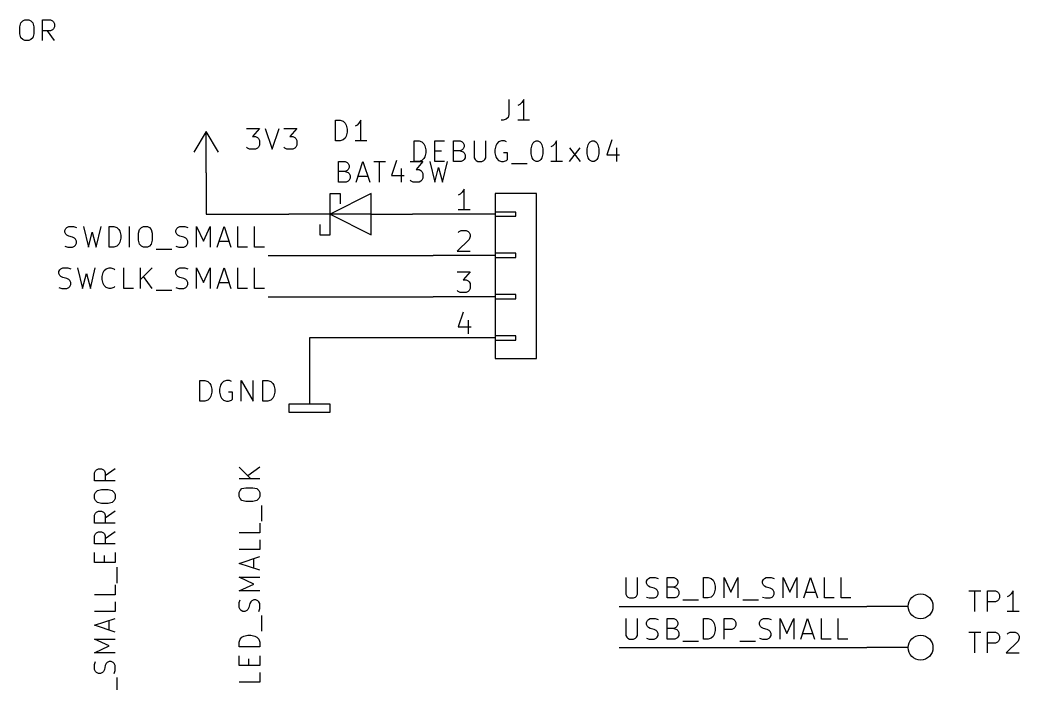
# Model space of a CAD drawing. Extents: x 0.3 to 23.2, y -16.5 to -0.2.
# Drawn here: x 14.049 to 16.468, y -4.536 to -2.93 of the extents above; entities that cross this region are included whole.
import ezdxf

# ---------------------------------------------------------------- set-up
doc = ezdxf.new("R2010")
doc.units = 0
doc.header["$MEASUREMENT"] = 0
for name, color, linetype in [('CYAN2', 4, 'CONTINUOUS'), ('GRAY1', 251, 'CONTINUOUS'), ('GREEN3', 91, 'CONTINUOUS'), ('LYELLOW', 51, 'CONTINUOUS'), ('RED2', 1, 'CONTINUOUS'), ('RED3', 11, 'CONTINUOUS')]:
    doc.layers.add(name, color=color, linetype=linetype)

msp = doc.modelspace()

# ---------------------------------------------------------------- linework, layer by layer
at = {"layer": 'CYAN2', "linetype": 'CONTINUOUS'}
for p, q in [((15.2333, -3.1228), (15.2333, -3.1585)), ((15.2333, -3.1228), (15.2333, -3.1585)), ((15.2595, -3.1347), (15.2548, -3.1371)), ((15.2595, -3.1347), (15.2548, -3.1371)), ((15.2643, -3.1299), (15.2595, -3.1347)), ((15.2643, -3.1299), (15.2595, -3.1347)), ((15.269, -3.1228), (15.2643, -3.1299)), ((15.269, -3.1228), (15.2643, -3.1299)), ((15.269, -3.1728), (15.269, -3.1228)), ((15.269, -3.1728), (15.269, -3.1228)), ((15.231, -3.1657), (15.2262, -3.1704)), ((15.231, -3.1657), (15.2262, -3.1704)), ((15.2333, -3.1585), (15.231, -3.1657)), ((15.2333, -3.1585), (15.231, -3.1657)), ((14.5981, -3.1928), (14.629, -3.1928)), ((14.5981, -3.1928), (14.629, -3.1928)), ((14.629, -3.1928), (14.6124, -3.2119)), ((14.629, -3.1928), (14.6124, -3.2119)), ((14.6433, -3.1928), (14.66, -3.2428)), ((14.6433, -3.1928), (14.66, -3.2428)), ((14.66, -3.2428), (14.6767, -3.1928)), ((14.66, -3.2428), (14.6767, -3.1928)), ((14.6886, -3.1928), (14.7195, -3.1928)), ((14.6886, -3.1928), (14.7195, -3.1928)), ((14.7195, -3.1928), (14.7029, -3.2119)), ((14.7195, -3.1928), (14.7029, -3.2119)), ((14.8131, -3.2228), (14.8131, -3.1728)), ((14.8131, -3.1728), (14.825, -3.1728)), ((14.8131, -3.2228), (14.8131, -3.1728)), ((14.8131, -3.1728), (14.825, -3.1728)), ((14.825, -3.1728), (14.8321, -3.1752)), ((14.825, -3.1728), (14.8321, -3.1752)), ((14.8321, -3.1752), (14.8369, -3.1799)), ((14.8321, -3.1752), (14.8369, -3.1799)), ((14.8369, -3.1799), (14.8393, -3.1847)), ((14.8369, -3.1799), (14.8393, -3.1847)), ((14.8393, -3.1847), (14.8417, -3.1942)), ((14.8393, -3.1847), (14.8417, -3.1942)), ((14.8655, -3.1847), (14.8607, -3.1871)), ((14.8655, -3.1847), (14.8607, -3.1871)), ((14.8702, -3.1799), (14.8655, -3.1847)), ((14.8702, -3.1799), (14.8655, -3.1847)), ((14.875, -3.1728), (14.8702, -3.1799)), ((14.875, -3.1728), (14.8702, -3.1799)), ((14.875, -3.2228), (14.875, -3.1728)), ((14.875, -3.2228), (14.875, -3.1728)), ((15.219, -3.1728), (15.2143, -3.1728)), ((15.219, -3.1728), (15.2143, -3.1728)), ((15.2262, -3.1704), (15.219, -3.1728)), ((15.2262, -3.1704), (15.219, -3.1728)), ((15.2833, -3.1728), (15.2548, -3.1728)), ((15.2833, -3.1728), (15.2548, -3.1728)), ((14.6124, -3.2119), (14.6195, -3.2119)), ((14.6124, -3.2119), (14.6195, -3.2119)), ((14.6195, -3.2119), (14.6243, -3.2142)), ((14.6195, -3.2119), (14.6243, -3.2142)), ((14.6243, -3.2142), (14.6267, -3.2166)), ((14.6243, -3.2142), (14.6267, -3.2166)), ((14.6267, -3.2166), (14.629, -3.2214)), ((14.6267, -3.2166), (14.629, -3.2214)), ((14.7029, -3.2119), (14.71, -3.2119)), ((14.7029, -3.2119), (14.71, -3.2119)), ((14.71, -3.2119), (14.7148, -3.2142)), ((14.71, -3.2119), (14.7148, -3.2142)), ((14.7148, -3.2142), (14.7171, -3.2166)), ((14.7148, -3.2142), (14.7171, -3.2166)), ((14.7171, -3.2166), (14.7195, -3.2214)), ((14.7171, -3.2166), (14.7195, -3.2214)), ((14.8369, -3.2157), (14.8321, -3.2204)), ((14.8369, -3.2157), (14.8321, -3.2204)), ((14.8393, -3.2109), (14.8369, -3.2157)), ((14.8393, -3.2109), (14.8369, -3.2157)), ((14.8417, -3.2014), (14.8393, -3.2109)), ((14.8417, -3.2014), (14.8393, -3.2109)), ((14.8417, -3.1942), (14.8417, -3.2014)), ((14.8417, -3.1942), (14.8417, -3.2014)), ((14.6005, -3.2404), (14.5981, -3.238)), ((14.6005, -3.2404), (14.5981, -3.238)), ((14.6052, -3.2428), (14.6005, -3.2404)), ((14.6052, -3.2428), (14.6005, -3.2404)), ((14.6243, -3.2404), (14.6195, -3.2428)), ((14.6243, -3.2404), (14.6195, -3.2428)), ((14.6267, -3.238), (14.6243, -3.2404)), ((14.6267, -3.238), (14.6243, -3.2404)), ((14.629, -3.2333), (14.6267, -3.238)), ((14.629, -3.2333), (14.6267, -3.238)), ((14.629, -3.2214), (14.629, -3.2333)), ((14.629, -3.2214), (14.629, -3.2333)), ((14.691, -3.2404), (14.6886, -3.238)), ((14.691, -3.2404), (14.6886, -3.238)), ((14.6957, -3.2428), (14.691, -3.2404)), ((14.6957, -3.2428), (14.691, -3.2404)), ((14.7148, -3.2404), (14.71, -3.2428)), ((14.7148, -3.2404), (14.71, -3.2428)), ((14.7171, -3.238), (14.7148, -3.2404)), ((14.7171, -3.238), (14.7148, -3.2404)), ((14.7195, -3.2333), (14.7171, -3.238)), ((14.7195, -3.2333), (14.7171, -3.238)), ((14.7195, -3.2214), (14.7195, -3.2333)), ((14.7195, -3.2214), (14.7195, -3.2333)), ((14.825, -3.2228), (14.8131, -3.2228)), ((14.825, -3.2228), (14.8131, -3.2228)), ((14.8321, -3.2204), (14.825, -3.2228)), ((14.8321, -3.2204), (14.825, -3.2228)), ((14.8893, -3.2228), (14.8607, -3.2228)), ((14.8893, -3.2228), (14.8607, -3.2228)), ((15.0036, -3.2728), (15.0036, -3.2228)), ((15.0036, -3.2228), (15.0155, -3.2228)), ((15.0036, -3.2728), (15.0036, -3.2228)), ((15.0036, -3.2228), (15.0155, -3.2228)), ((15.0155, -3.2228), (15.0226, -3.2252)), ((15.0155, -3.2228), (15.0226, -3.2252)), ((15.0226, -3.2252), (15.0274, -3.2299)), ((15.0226, -3.2252), (15.0274, -3.2299)), ((15.0274, -3.2299), (15.0298, -3.2347)), ((15.0274, -3.2299), (15.0298, -3.2347)), ((15.0298, -3.2347), (15.0321, -3.2442)), ((15.0298, -3.2347), (15.0321, -3.2442)), ((15.0536, -3.2728), (15.0536, -3.2228)), ((15.0536, -3.2228), (15.0774, -3.2228)), ((15.0536, -3.2728), (15.0536, -3.2228)), ((15.0536, -3.2228), (15.0774, -3.2228)), ((15.0988, -3.2728), (15.0988, -3.2228)), ((15.0988, -3.2228), (15.1155, -3.2228)), ((15.0988, -3.2728), (15.0988, -3.2228)), ((15.0988, -3.2228), (15.1155, -3.2228)), ((15.1155, -3.2228), (15.1202, -3.2252)), ((15.1155, -3.2228), (15.1202, -3.2252)), ((15.1202, -3.2252), (15.1226, -3.2276)), ((15.1202, -3.2252), (15.1226, -3.2276)), ((15.1226, -3.2276), (15.125, -3.2323)), ((15.1226, -3.2276), (15.125, -3.2323)), ((15.125, -3.2371), (15.1226, -3.2419)), ((15.125, -3.2371), (15.1226, -3.2419)), ((15.125, -3.2323), (15.125, -3.2371)), ((15.125, -3.2323), (15.125, -3.2371)), ((15.1488, -3.2228), (15.1488, -3.2633)), ((15.1488, -3.2228), (15.1488, -3.2633)), ((15.1774, -3.2633), (15.1774, -3.2228)), ((15.1774, -3.2633), (15.1774, -3.2228)), ((15.2012, -3.2347), (15.1988, -3.2442)), ((15.2012, -3.2347), (15.1988, -3.2442)), ((15.2036, -3.2299), (15.2012, -3.2347)), ((15.2036, -3.2299), (15.2012, -3.2347)), ((15.2083, -3.2252), (15.2036, -3.2299)), ((15.2083, -3.2252), (15.2036, -3.2299)), ((15.2155, -3.2228), (15.2083, -3.2252)), ((15.2155, -3.2228), (15.2083, -3.2252)), ((15.2226, -3.2228), (15.2155, -3.2228)), ((15.2226, -3.2228), (15.2155, -3.2228)), ((15.2274, -3.2252), (15.2226, -3.2228)), ((15.2274, -3.2252), (15.2226, -3.2228)), ((15.2869, -3.2419), (15.2893, -3.2323)), ((15.2869, -3.2419), (15.2893, -3.2323)), ((15.2893, -3.2323), (15.2917, -3.2276)), ((15.2893, -3.2323), (15.2917, -3.2276)), ((15.2917, -3.2276), (15.294, -3.2252)), ((15.2917, -3.2276), (15.294, -3.2252)), ((15.294, -3.2252), (15.2988, -3.2228)), ((15.294, -3.2252), (15.2988, -3.2228)), ((15.2988, -3.2228), (15.3036, -3.2228)), ((15.2988, -3.2228), (15.3036, -3.2228)), ((15.3036, -3.2228), (15.3083, -3.2252)), ((15.3036, -3.2228), (15.3083, -3.2252)), ((15.3083, -3.2252), (15.3107, -3.2276)), ((15.3083, -3.2252), (15.3107, -3.2276)), ((15.3107, -3.2276), (15.3131, -3.2323)), ((15.3107, -3.2276), (15.3131, -3.2323)), ((15.3131, -3.2323), (15.3155, -3.2419)), ((15.3131, -3.2323), (15.3155, -3.2419)), ((15.3393, -3.2347), (15.3345, -3.2371)), ((15.3393, -3.2347), (15.3345, -3.2371)), ((15.344, -3.2299), (15.3393, -3.2347)), ((15.344, -3.2299), (15.3393, -3.2347)), ((15.3488, -3.2228), (15.344, -3.2299)), ((15.3488, -3.2228), (15.344, -3.2299)), ((15.3488, -3.2728), (15.3488, -3.2228)), ((15.3488, -3.2728), (15.3488, -3.2228)), ((15.3798, -3.2728), (15.4059, -3.2395)), ((15.3798, -3.2395), (15.4059, -3.2728)), ((15.3798, -3.2728), (15.4059, -3.2395)), ((15.3798, -3.2395), (15.4059, -3.2728)), ((15.4226, -3.2419), (15.425, -3.2323)), ((15.4226, -3.2419), (15.425, -3.2323)), ((15.425, -3.2323), (15.4274, -3.2276)), ((15.425, -3.2323), (15.4274, -3.2276)), ((15.4274, -3.2276), (15.4298, -3.2252)), ((15.4274, -3.2276), (15.4298, -3.2252)), ((15.4298, -3.2252), (15.4345, -3.2228)), ((15.4298, -3.2252), (15.4345, -3.2228)), ((15.4345, -3.2228), (15.4393, -3.2228)), ((15.4345, -3.2228), (15.4393, -3.2228)), ((15.4393, -3.2228), (15.444, -3.2252)), ((15.4393, -3.2228), (15.444, -3.2252)), ((15.444, -3.2252), (15.4464, -3.2276)), ((15.444, -3.2252), (15.4464, -3.2276)), ((15.4464, -3.2276), (15.4488, -3.2323)), ((15.4464, -3.2276), (15.4488, -3.2323)), ((15.4488, -3.2323), (15.4512, -3.2419)), ((15.4488, -3.2323), (15.4512, -3.2419)), ((15.4821, -3.2204), (15.4702, -3.2561)), ((15.4821, -3.2204), (15.4702, -3.2561)), ((15.494, -3.2395), (15.494, -3.2728)), ((15.494, -3.2395), (15.494, -3.2728)), ((14.6195, -3.2428), (14.6052, -3.2428)), ((14.6195, -3.2428), (14.6052, -3.2428)), ((14.71, -3.2428), (14.6957, -3.2428)), ((14.71, -3.2428), (14.6957, -3.2428)), ((15.0298, -3.2609), (15.0274, -3.2657)), ((15.0298, -3.2609), (15.0274, -3.2657)), ((15.0321, -3.2514), (15.0298, -3.2609)), ((15.0321, -3.2514), (15.0298, -3.2609)), ((15.0321, -3.2442), (15.0321, -3.2514)), ((15.0321, -3.2442), (15.0321, -3.2514)), ((15.0536, -3.2466), (15.0702, -3.2466)), ((15.0536, -3.2466), (15.0702, -3.2466)), ((15.1155, -3.2466), (15.0988, -3.2466)), ((15.1155, -3.2466), (15.0988, -3.2466)), ((15.1202, -3.2442), (15.1155, -3.2466)), ((15.1202, -3.2442), (15.1155, -3.2466)), ((15.1155, -3.2466), (15.1226, -3.249)), ((15.1155, -3.2466), (15.1226, -3.249)), ((15.1226, -3.2419), (15.1202, -3.2442)), ((15.1226, -3.2419), (15.1202, -3.2442)), ((15.1226, -3.249), (15.125, -3.2514)), ((15.1226, -3.249), (15.125, -3.2514)), ((15.125, -3.2514), (15.1274, -3.2561)), ((15.125, -3.2514), (15.1274, -3.2561)), ((15.1274, -3.2633), (15.125, -3.268)), ((15.1274, -3.2633), (15.125, -3.268)), ((15.1274, -3.2561), (15.1274, -3.2633)), ((15.1274, -3.2561), (15.1274, -3.2633)), ((15.1488, -3.2633), (15.1512, -3.268)), ((15.1488, -3.2633), (15.1512, -3.268)), ((15.175, -3.268), (15.1774, -3.2633)), ((15.175, -3.268), (15.1774, -3.2633)), ((15.1988, -3.2442), (15.1988, -3.2514)), ((15.1988, -3.2442), (15.1988, -3.2514)), ((15.1988, -3.2514), (15.2012, -3.2609)), ((15.1988, -3.2514), (15.2012, -3.2609)), ((15.2012, -3.2609), (15.2036, -3.2657)), ((15.2012, -3.2609), (15.2036, -3.2657)), ((15.2298, -3.2514), (15.2202, -3.2514)), ((15.2298, -3.2514), (15.2202, -3.2514)), ((15.2298, -3.268), (15.2298, -3.2514)), ((15.2298, -3.268), (15.2298, -3.2514)), ((15.2869, -3.2538), (15.2869, -3.2419)), ((15.2869, -3.2538), (15.2869, -3.2419)), ((15.2893, -3.2633), (15.2869, -3.2538)), ((15.2893, -3.2633), (15.2869, -3.2538)), ((15.2917, -3.268), (15.2893, -3.2633)), ((15.2917, -3.268), (15.2893, -3.2633)), ((15.3131, -3.2633), (15.3107, -3.268)), ((15.3131, -3.2633), (15.3107, -3.268)), ((15.3155, -3.2538), (15.3131, -3.2633)), ((15.3155, -3.2538), (15.3131, -3.2633)), ((15.3155, -3.2419), (15.3155, -3.2538)), ((15.3155, -3.2419), (15.3155, -3.2538)), ((15.4226, -3.2538), (15.4226, -3.2419)), ((15.4226, -3.2538), (15.4226, -3.2419)), ((15.425, -3.2633), (15.4226, -3.2538)), ((15.425, -3.2633), (15.4226, -3.2538)), ((15.4274, -3.268), (15.425, -3.2633)), ((15.4274, -3.268), (15.425, -3.2633)), ((15.4488, -3.2633), (15.4464, -3.268)), ((15.4488, -3.2633), (15.4464, -3.268)), ((15.4512, -3.2538), (15.4488, -3.2633)), ((15.4512, -3.2538), (15.4488, -3.2633)), ((15.4512, -3.2419), (15.4512, -3.2538)), ((15.4512, -3.2419), (15.4512, -3.2538)), ((15.4702, -3.2561), (15.5012, -3.2561)), ((15.4702, -3.2561), (15.5012, -3.2561)), ((14.8202, -3.3228), (14.8202, -3.2728)), ((14.8202, -3.2728), (14.8369, -3.2728)), ((14.8202, -3.3228), (14.8202, -3.2728)), ((14.8202, -3.2728), (14.8369, -3.2728)), ((14.8369, -3.2728), (14.8417, -3.2752)), ((14.8369, -3.2728), (14.8417, -3.2752)), ((14.8417, -3.2752), (14.844, -3.2776)), ((14.8417, -3.2752), (14.844, -3.2776)), ((14.844, -3.2776), (14.8464, -3.2823)), ((14.844, -3.2776), (14.8464, -3.2823)), ((14.8464, -3.2871), (14.844, -3.2918)), ((14.8464, -3.2871), (14.844, -3.2918)), ((14.8464, -3.2823), (14.8464, -3.2871)), ((14.8464, -3.2823), (14.8464, -3.2871)), ((14.8631, -3.3228), (14.8798, -3.2728)), ((14.8631, -3.3228), (14.8798, -3.2728)), ((14.8798, -3.2728), (14.8964, -3.3228)), ((14.8798, -3.2728), (14.8964, -3.3228)), ((14.906, -3.2728), (14.9345, -3.2728)), ((14.906, -3.2728), (14.9345, -3.2728)), ((14.9202, -3.3228), (14.9202, -3.2728)), ((14.9202, -3.3228), (14.9202, -3.2728)), ((14.9607, -3.2704), (14.9488, -3.3061)), ((14.9607, -3.2704), (14.9488, -3.3061)), ((14.9726, -3.2895), (14.9726, -3.3228)), ((14.9726, -3.2895), (14.9726, -3.3228)), ((14.994, -3.2728), (15.025, -3.2728)), ((14.994, -3.2728), (15.025, -3.2728)), ((15.0155, -3.2728), (15.0036, -3.2728)), ((15.0155, -3.2728), (15.0036, -3.2728)), ((15.025, -3.2728), (15.0083, -3.2918)), ((15.025, -3.2728), (15.0083, -3.2918)), ((15.0226, -3.2704), (15.0155, -3.2728)), ((15.0226, -3.2704), (15.0155, -3.2728)), ((15.0274, -3.2657), (15.0226, -3.2704)), ((15.0274, -3.2657), (15.0226, -3.2704)), ((15.0417, -3.2728), (15.0536, -3.3228)), ((15.0417, -3.2728), (15.0536, -3.3228)), ((15.0774, -3.2728), (15.0536, -3.2728)), ((15.0774, -3.2728), (15.0536, -3.2728)), ((15.0536, -3.3228), (15.0631, -3.2871)), ((15.0536, -3.3228), (15.0631, -3.2871)), ((15.0631, -3.2871), (15.0726, -3.3228)), ((15.0631, -3.2871), (15.0726, -3.3228)), ((15.0726, -3.3228), (15.0845, -3.2728)), ((15.0726, -3.3228), (15.0845, -3.2728)), ((15.1179, -3.2728), (15.0988, -3.2728)), ((15.1179, -3.2728), (15.0988, -3.2728)), ((15.1226, -3.2704), (15.1179, -3.2728)), ((15.1226, -3.2704), (15.1179, -3.2728)), ((15.125, -3.268), (15.1226, -3.2704)), ((15.125, -3.268), (15.1226, -3.2704)), ((15.1512, -3.268), (15.1536, -3.2704)), ((15.1512, -3.268), (15.1536, -3.2704)), ((15.1536, -3.2704), (15.1583, -3.2728)), ((15.1536, -3.2704), (15.1583, -3.2728)), ((15.1583, -3.2728), (15.1679, -3.2728)), ((15.1583, -3.2728), (15.1679, -3.2728)), ((15.1679, -3.2728), (15.1726, -3.2704)), ((15.1679, -3.2728), (15.1726, -3.2704)), ((15.1726, -3.2704), (15.175, -3.268)), ((15.1726, -3.2704), (15.175, -3.268)), ((15.2036, -3.2657), (15.2083, -3.2704)), ((15.2036, -3.2657), (15.2083, -3.2704)), ((15.2083, -3.2704), (15.2155, -3.2728)), ((15.2083, -3.2704), (15.2155, -3.2728)), ((15.2155, -3.2728), (15.2202, -3.2728)), ((15.2155, -3.2728), (15.2202, -3.2728)), ((15.2202, -3.2728), (15.2274, -3.2704)), ((15.2202, -3.2728), (15.2274, -3.2704)), ((15.2274, -3.2704), (15.2298, -3.268)), ((15.2274, -3.2704), (15.2298, -3.268)), ((15.2393, -3.2776), (15.2774, -3.2776)), ((15.2393, -3.2776), (15.2774, -3.2776)), ((15.294, -3.2704), (15.2917, -3.268)), ((15.294, -3.2704), (15.2917, -3.268)), ((15.2988, -3.2728), (15.294, -3.2704)), ((15.2988, -3.2728), (15.294, -3.2704)), ((15.3036, -3.2728), (15.2988, -3.2728)), ((15.3036, -3.2728), (15.2988, -3.2728)), ((15.3083, -3.2704), (15.3036, -3.2728)), ((15.3083, -3.2704), (15.3036, -3.2728)), ((15.3107, -3.268), (15.3083, -3.2704)), ((15.3107, -3.268), (15.3083, -3.2704)), ((15.3631, -3.2728), (15.3345, -3.2728)), ((15.3631, -3.2728), (15.3345, -3.2728)), ((15.4298, -3.2704), (15.4274, -3.268)), ((15.4298, -3.2704), (15.4274, -3.268)), ((15.4345, -3.2728), (15.4298, -3.2704)), ((15.4345, -3.2728), (15.4298, -3.2704)), ((15.4393, -3.2728), (15.4345, -3.2728)), ((15.4393, -3.2728), (15.4345, -3.2728)), ((15.444, -3.2704), (15.4393, -3.2728)), ((15.444, -3.2704), (15.4393, -3.2728)), ((15.4464, -3.268), (15.444, -3.2704)), ((15.4464, -3.268), (15.444, -3.2704)), ((14.8369, -3.2966), (14.8202, -3.2966)), ((14.8369, -3.2966), (14.8202, -3.2966)), ((14.8417, -3.2942), (14.8369, -3.2966)), ((14.8417, -3.2942), (14.8369, -3.2966)), ((14.8369, -3.2966), (14.844, -3.299)), ((14.8369, -3.2966), (14.844, -3.299)), ((14.844, -3.2918), (14.8417, -3.2942)), ((14.844, -3.2918), (14.8417, -3.2942)), ((14.844, -3.299), (14.8464, -3.3014)), ((14.844, -3.299), (14.8464, -3.3014)), ((14.8464, -3.3014), (14.8488, -3.3061)), ((14.8464, -3.3014), (14.8488, -3.3061)), ((14.8488, -3.3133), (14.8464, -3.318)), ((14.8488, -3.3133), (14.8464, -3.318)), ((14.8488, -3.3061), (14.8488, -3.3133)), ((14.8488, -3.3061), (14.8488, -3.3133)), ((14.8679, -3.3085), (14.8917, -3.3085)), ((14.8679, -3.3085), (14.8917, -3.3085)), ((14.9488, -3.3061), (14.9798, -3.3061)), ((14.9488, -3.3061), (14.9798, -3.3061)), ((15.0083, -3.2918), (15.0155, -3.2918)), ((15.0083, -3.2918), (15.0155, -3.2918)), ((15.0155, -3.2918), (15.0202, -3.2942)), ((15.0155, -3.2918), (15.0202, -3.2942)), ((15.0202, -3.2942), (15.0226, -3.2966)), ((15.0202, -3.2942), (15.0226, -3.2966)), ((15.0226, -3.2966), (15.025, -3.3014)), ((15.0226, -3.2966), (15.025, -3.3014)), ((15.025, -3.3133), (15.0226, -3.318)), ((15.025, -3.3133), (15.0226, -3.318)), ((15.025, -3.3014), (15.025, -3.3133)), ((15.025, -3.3014), (15.025, -3.3133)), ((14.8393, -3.3228), (14.8202, -3.3228)), ((14.8393, -3.3228), (14.8202, -3.3228)), ((14.844, -3.3204), (14.8393, -3.3228)), ((14.844, -3.3204), (14.8393, -3.3228)), ((14.8464, -3.318), (14.844, -3.3204)), ((14.8464, -3.318), (14.844, -3.3204)), ((14.9964, -3.3204), (14.994, -3.318)), ((14.9964, -3.3204), (14.994, -3.318)), ((15.0012, -3.3228), (14.9964, -3.3204)), ((15.0012, -3.3228), (14.9964, -3.3204)), ((15.0155, -3.3228), (15.0012, -3.3228)), ((15.0155, -3.3228), (15.0012, -3.3228)), ((15.0202, -3.3204), (15.0155, -3.3228)), ((15.0202, -3.3204), (15.0155, -3.3228)), ((15.0226, -3.318), (15.0202, -3.3204)), ((15.0226, -3.318), (15.0202, -3.3204)), ((14.4851, -3.8528), (14.4851, -3.8028)), ((14.4851, -3.8028), (14.497, -3.8028)), ((14.497, -3.8028), (14.5042, -3.8052)), ((14.5042, -3.8052), (14.509, -3.8099)), ((14.509, -3.8099), (14.5113, -3.8147)), ((14.5113, -3.8147), (14.5137, -3.8242)), ((14.5351, -3.8147), (14.5328, -3.8242)), ((14.5375, -3.8099), (14.5351, -3.8147)), ((14.5423, -3.8052), (14.5375, -3.8099)), ((14.5494, -3.8028), (14.5423, -3.8052)), ((14.5566, -3.8028), (14.5494, -3.8028)), ((14.5613, -3.8052), (14.5566, -3.8028)), ((14.5851, -3.8528), (14.5851, -3.8028)), ((14.5851, -3.8028), (14.6137, -3.8528)), ((14.6137, -3.8528), (14.6137, -3.8028)), ((14.6375, -3.8528), (14.6375, -3.8028)), ((14.6375, -3.8028), (14.6494, -3.8028)), ((14.6494, -3.8028), (14.6566, -3.8052)), ((14.6566, -3.8052), (14.6613, -3.8099)), ((14.6613, -3.8099), (14.6637, -3.8147)), ((14.6637, -3.8147), (14.6661, -3.8242)), ((14.509, -3.8457), (14.5042, -3.8504)), ((14.5113, -3.8409), (14.509, -3.8457)), ((14.5137, -3.8314), (14.5113, -3.8409)), ((14.5137, -3.8242), (14.5137, -3.8314)), ((14.5328, -3.8242), (14.5328, -3.8314)), ((14.5328, -3.8314), (14.5351, -3.8409)), ((14.5351, -3.8409), (14.5375, -3.8457)), ((14.5375, -3.8457), (14.5423, -3.8504)), ((14.5637, -3.8314), (14.5542, -3.8314)), ((14.5637, -3.848), (14.5637, -3.8314)), ((14.6613, -3.8457), (14.6566, -3.8504)), ((14.6637, -3.8409), (14.6613, -3.8457)), ((14.6661, -3.8314), (14.6637, -3.8409)), ((14.6661, -3.8242), (14.6661, -3.8314)), ((14.497, -3.8528), (14.4851, -3.8528)), ((14.5042, -3.8504), (14.497, -3.8528)), ((14.5423, -3.8504), (14.5494, -3.8528)), ((14.5494, -3.8528), (14.5542, -3.8528)), ((14.5542, -3.8528), (14.5613, -3.8504)), ((14.5613, -3.8504), (14.5637, -3.848)), ((14.6494, -3.8528), (14.6375, -3.8528)), ((14.6566, -3.8504), (14.6494, -3.8528)), ((16.3469, -4.3128), (16.3755, -4.3128)), ((16.3612, -4.3628), (16.3612, -4.3128)), ((16.3921, -4.3628), (16.3921, -4.3128)), ((16.3921, -4.3128), (16.4112, -4.3128)), ((16.4112, -4.3128), (16.416, -4.3152)), ((16.416, -4.3152), (16.4183, -4.3176)), ((16.4183, -4.3176), (16.4207, -4.3223)), ((16.4207, -4.3295), (16.4183, -4.3342)), ((16.4207, -4.3223), (16.4207, -4.3295)), ((16.4445, -4.3247), (16.4398, -4.3271)), ((16.4493, -4.3199), (16.4445, -4.3247)), ((16.454, -4.3128), (16.4493, -4.3199)), ((16.454, -4.3628), (16.454, -4.3128)), ((16.4112, -4.339), (16.3921, -4.339)), ((16.416, -4.3366), (16.4112, -4.339)), ((16.4183, -4.3342), (16.416, -4.3366)), ((16.4683, -4.3628), (16.4398, -4.3628)), ((16.3469, -4.4128), (16.3755, -4.4128)), ((16.3612, -4.4628), (16.3612, -4.4128)), ((16.3921, -4.4628), (16.3921, -4.4128)), ((16.3921, -4.4128), (16.4112, -4.4128)), ((16.4112, -4.4128), (16.416, -4.4152)), ((16.416, -4.4152), (16.4183, -4.4176)), ((16.4183, -4.4176), (16.4207, -4.4223)), ((16.4207, -4.4223), (16.4207, -4.4295)), ((16.4398, -4.4176), (16.4421, -4.4152)), ((16.4421, -4.4152), (16.4469, -4.4128)), ((16.4469, -4.4128), (16.4588, -4.4128)), ((16.4588, -4.4128), (16.4636, -4.4152)), ((16.4636, -4.4152), (16.466, -4.4176)), ((16.466, -4.4176), (16.4683, -4.4223)), ((16.4683, -4.4223), (16.4683, -4.4271)), ((16.4112, -4.439), (16.3921, -4.439)), ((16.416, -4.4366), (16.4112, -4.439)), ((16.4183, -4.4342), (16.416, -4.4366)), ((16.4207, -4.4295), (16.4183, -4.4342)), ((16.466, -4.4342), (16.4374, -4.4628)), ((16.4683, -4.4271), (16.466, -4.4342)), ((16.4374, -4.4628), (16.4683, -4.4628))]:
    msp.add_line(p, q, dxfattribs=at)
at = {"layer": 'GRAY1', "linetype": 'CONTINUOUS'}
for p, q in [((14.0493, -2.9465), (14.0517, -2.9369)), ((14.0493, -2.9631), (14.0493, -2.9465)), ((14.0517, -2.9369), (14.0565, -2.9322)), ((14.0565, -2.9322), (14.0612, -2.9298)), ((14.0612, -2.9298), (14.0708, -2.9298)), ((14.0708, -2.9298), (14.0755, -2.9322)), ((14.0755, -2.9322), (14.0803, -2.9369)), ((14.0803, -2.9369), (14.0827, -2.9465)), ((14.0827, -2.9465), (14.0827, -2.9631)), ((14.1041, -2.9798), (14.1041, -2.9298)), ((14.1041, -2.9298), (14.1231, -2.9298)), ((14.1231, -2.9298), (14.1279, -2.9322)), ((14.1279, -2.9322), (14.1303, -2.9346)), ((14.1303, -2.9346), (14.1327, -2.9393)), ((14.1327, -2.9465), (14.1303, -2.9512)), ((14.1327, -2.9393), (14.1327, -2.9465)), ((14.0517, -2.9727), (14.0493, -2.9631)), ((14.0565, -2.9774), (14.0517, -2.9727)), ((14.0803, -2.9727), (14.0755, -2.9774)), ((14.0827, -2.9631), (14.0803, -2.9727)), ((14.1231, -2.956), (14.1041, -2.956)), ((14.1327, -2.9798), (14.116, -2.956)), ((14.1279, -2.9536), (14.1231, -2.956)), ((14.1303, -2.9512), (14.1279, -2.9536)), ((14.0612, -2.9798), (14.0565, -2.9774)), ((14.0708, -2.9798), (14.0612, -2.9798)), ((14.0755, -2.9774), (14.0708, -2.9798)), ((14.1578, -3.4393), (14.1602, -3.4346)), ((14.1602, -3.4346), (14.1626, -3.4322)), ((14.1626, -3.4322), (14.1673, -3.4298)), ((14.1673, -3.4298), (14.1792, -3.4298)), ((14.1792, -3.4298), (14.1864, -3.4322)), ((14.203, -3.4298), (14.2149, -3.4798)), ((14.234, -3.4798), (14.2459, -3.4298)), ((14.2649, -3.4798), (14.2649, -3.4298)), ((14.2649, -3.4298), (14.2768, -3.4298)), ((14.2768, -3.4298), (14.284, -3.4322)), ((14.284, -3.4322), (14.2887, -3.4369)), ((14.3149, -3.4798), (14.3149, -3.4298)), ((14.3387, -3.4369), (14.3435, -3.4322)), ((14.3435, -3.4322), (14.3483, -3.4298)), ((14.3483, -3.4298), (14.3578, -3.4298)), ((14.3578, -3.4298), (14.3626, -3.4322)), ((14.3626, -3.4322), (14.3673, -3.4369)), ((14.4268, -3.4393), (14.4292, -3.4346)), ((14.4292, -3.4346), (14.4316, -3.4322)), ((14.4316, -3.4322), (14.4364, -3.4298)), ((14.4364, -3.4298), (14.4483, -3.4298)), ((14.4483, -3.4298), (14.4554, -3.4322)), ((14.4768, -3.4798), (14.4768, -3.4298)), ((14.4768, -3.4298), (14.4935, -3.4655)), ((14.4935, -3.4655), (14.5102, -3.4298)), ((14.5102, -3.4298), (14.5102, -3.4798)), ((14.5268, -3.4798), (14.5435, -3.4298)), ((14.5435, -3.4298), (14.5602, -3.4798)), ((14.5768, -3.4798), (14.5768, -3.4298)), ((14.6173, -3.4798), (14.6173, -3.4298)), ((14.1578, -3.4441), (14.1578, -3.4393)), ((14.1602, -3.4488), (14.1578, -3.4441)), ((14.1626, -3.4512), (14.1602, -3.4488)), ((14.1673, -3.4536), (14.1626, -3.4512)), ((14.1768, -3.456), (14.1673, -3.4536)), ((14.1816, -3.4584), (14.1768, -3.456)), ((14.184, -3.4608), (14.1816, -3.4584)), ((14.2149, -3.4798), (14.2245, -3.4441)), ((14.2245, -3.4441), (14.234, -3.4798)), ((14.2887, -3.4369), (14.2911, -3.4417)), ((14.2911, -3.4417), (14.2935, -3.4512)), ((14.2935, -3.4584), (14.2911, -3.4679)), ((14.2935, -3.4512), (14.2935, -3.4584)), ((14.3364, -3.4465), (14.3387, -3.4369)), ((14.3364, -3.4631), (14.3364, -3.4465)), ((14.3673, -3.4369), (14.3697, -3.4465)), ((14.3697, -3.4465), (14.3697, -3.4631)), ((14.4268, -3.4441), (14.4268, -3.4393)), ((14.4292, -3.4488), (14.4268, -3.4441)), ((14.4316, -3.4512), (14.4292, -3.4488)), ((14.4364, -3.4536), (14.4316, -3.4512)), ((14.4459, -3.456), (14.4364, -3.4536)), ((14.4506, -3.4584), (14.4459, -3.456)), ((14.453, -3.4608), (14.4506, -3.4584)), ((14.1578, -3.4774), (14.1649, -3.4798)), ((14.1649, -3.4798), (14.1768, -3.4798)), ((14.1768, -3.4798), (14.1816, -3.4774)), ((14.1816, -3.4774), (14.184, -3.475)), ((14.1864, -3.4655), (14.184, -3.4608)), ((14.184, -3.475), (14.1864, -3.4703)), ((14.1864, -3.4703), (14.1864, -3.4655)), ((14.2768, -3.4798), (14.2649, -3.4798)), ((14.284, -3.4774), (14.2768, -3.4798)), ((14.2887, -3.4727), (14.284, -3.4774)), ((14.2911, -3.4679), (14.2887, -3.4727)), ((14.3387, -3.4727), (14.3364, -3.4631)), ((14.3435, -3.4774), (14.3387, -3.4727)), ((14.3483, -3.4798), (14.3435, -3.4774)), ((14.3578, -3.4798), (14.3483, -3.4798)), ((14.3626, -3.4774), (14.3578, -3.4798)), ((14.3673, -3.4727), (14.3626, -3.4774)), ((14.3697, -3.4631), (14.3673, -3.4727)), ((14.4268, -3.4774), (14.434, -3.4798)), ((14.434, -3.4798), (14.4459, -3.4798)), ((14.4459, -3.4798), (14.4506, -3.4774)), ((14.4506, -3.4774), (14.453, -3.475)), ((14.4554, -3.4655), (14.453, -3.4608)), ((14.453, -3.475), (14.4554, -3.4703)), ((14.4554, -3.4703), (14.4554, -3.4655)), ((14.5316, -3.4655), (14.5554, -3.4655)), ((14.6006, -3.4798), (14.5768, -3.4798)), ((14.6411, -3.4798), (14.6173, -3.4798)), ((14.3792, -3.4846), (14.4173, -3.4846)), ((14.1483, -3.5322), (14.153, -3.5298)), ((14.153, -3.5298), (14.1649, -3.5298)), ((14.1649, -3.5298), (14.1721, -3.5322)), ((14.1887, -3.5298), (14.2007, -3.5798)), ((14.2197, -3.5798), (14.2316, -3.5298)), ((14.2578, -3.5322), (14.2649, -3.5298)), ((14.2649, -3.5298), (14.2697, -3.5298)), ((14.2697, -3.5298), (14.2768, -3.5322)), ((14.3006, -3.5798), (14.3006, -3.5298)), ((14.3411, -3.5798), (14.3411, -3.5298)), ((14.3697, -3.5298), (14.3411, -3.5584)), ((14.4316, -3.5322), (14.4364, -3.5298)), ((14.4364, -3.5298), (14.4483, -3.5298)), ((14.4483, -3.5298), (14.4554, -3.5322)), ((14.4768, -3.5798), (14.4768, -3.5298)), ((14.4768, -3.5298), (14.4935, -3.5655)), ((14.4935, -3.5655), (14.5102, -3.5298)), ((14.5102, -3.5298), (14.5102, -3.5798)), ((14.5268, -3.5798), (14.5435, -3.5298)), ((14.5435, -3.5298), (14.5602, -3.5798)), ((14.5768, -3.5798), (14.5768, -3.5298)), ((14.6173, -3.5798), (14.6173, -3.5298)), ((14.1435, -3.5393), (14.1459, -3.5346)), ((14.1435, -3.5441), (14.1435, -3.5393)), ((14.1459, -3.5488), (14.1435, -3.5441)), ((14.1459, -3.5346), (14.1483, -3.5322)), ((14.1483, -3.5512), (14.1459, -3.5488)), ((14.153, -3.5536), (14.1483, -3.5512)), ((14.1626, -3.556), (14.153, -3.5536)), ((14.2007, -3.5798), (14.2102, -3.5441)), ((14.2102, -3.5441), (14.2197, -3.5798)), ((14.2483, -3.5512), (14.2506, -3.5417)), ((14.2483, -3.5584), (14.2483, -3.5512)), ((14.2506, -3.5417), (14.253, -3.5369)), ((14.253, -3.5369), (14.2578, -3.5322)), ((14.2768, -3.5322), (14.2792, -3.5346)), ((14.3697, -3.5798), (14.3483, -3.5512)), ((14.4268, -3.5393), (14.4292, -3.5346)), ((14.4268, -3.5441), (14.4268, -3.5393)), ((14.4292, -3.5488), (14.4268, -3.5441)), ((14.4292, -3.5346), (14.4316, -3.5322)), ((14.4316, -3.5512), (14.4292, -3.5488)), ((14.4364, -3.5536), (14.4316, -3.5512)), ((14.4459, -3.556), (14.4364, -3.5536)), ((14.1435, -3.5774), (14.1507, -3.5798)), ((14.1507, -3.5798), (14.1626, -3.5798)), ((14.1673, -3.5584), (14.1626, -3.556)), ((14.1626, -3.5798), (14.1673, -3.5774)), ((14.1697, -3.5608), (14.1673, -3.5584)), ((14.1673, -3.5774), (14.1697, -3.575)), ((14.1721, -3.5655), (14.1697, -3.5608)), ((14.1697, -3.575), (14.1721, -3.5703)), ((14.1721, -3.5703), (14.1721, -3.5655)), ((14.2506, -3.5679), (14.2483, -3.5584)), ((14.253, -3.5727), (14.2506, -3.5679)), ((14.2578, -3.5774), (14.253, -3.5727)), ((14.2649, -3.5798), (14.2578, -3.5774)), ((14.2697, -3.5798), (14.2649, -3.5798)), ((14.2768, -3.5774), (14.2697, -3.5798)), ((14.2792, -3.575), (14.2768, -3.5774)), ((14.3245, -3.5798), (14.3006, -3.5798)), ((14.4268, -3.5774), (14.434, -3.5798)), ((14.434, -3.5798), (14.4459, -3.5798)), ((14.4506, -3.5584), (14.4459, -3.556)), ((14.4459, -3.5798), (14.4506, -3.5774)), ((14.453, -3.5608), (14.4506, -3.5584)), ((14.4506, -3.5774), (14.453, -3.575)), ((14.4554, -3.5655), (14.453, -3.5608)), ((14.453, -3.575), (14.4554, -3.5703)), ((14.4554, -3.5703), (14.4554, -3.5655)), ((14.5316, -3.5655), (14.5554, -3.5655)), ((14.6006, -3.5798), (14.5768, -3.5798)), ((14.6411, -3.5798), (14.6173, -3.5798)), ((14.3792, -3.5846), (14.4173, -3.5846)), ((14.5798, -4.0126), (14.6084, -4.0411)), ((14.6298, -4.0126), (14.6012, -4.034)), ((14.2298, -4.0268), (14.2322, -4.0221)), ((14.2298, -4.0459), (14.2298, -4.0268)), ((14.2322, -4.0221), (14.2346, -4.0197)), ((14.2346, -4.0197), (14.2393, -4.0173)), ((14.2393, -4.0173), (14.2465, -4.0173)), ((14.2465, -4.0173), (14.2512, -4.0197)), ((14.2512, -4.0197), (14.2536, -4.0221)), ((14.2536, -4.0221), (14.256, -4.0268)), ((14.2798, -4.0173), (14.256, -4.034)), ((14.256, -4.0268), (14.256, -4.0459)), ((14.2798, -4.0459), (14.2298, -4.0459)), ((14.6298, -4.0411), (14.5798, -4.0411)), ((14.5869, -4.0649), (14.5965, -4.0626)), ((14.5965, -4.0626), (14.6131, -4.0626)), ((14.6131, -4.0626), (14.6227, -4.0649)), ((14.2298, -4.0792), (14.2322, -4.0745)), ((14.2298, -4.0888), (14.2298, -4.0792)), ((14.2322, -4.0745), (14.2369, -4.0697)), ((14.2369, -4.0697), (14.2465, -4.0673)), ((14.2465, -4.0673), (14.2631, -4.0673)), ((14.2631, -4.0673), (14.2727, -4.0697)), ((14.2727, -4.0697), (14.2774, -4.0745)), ((14.2774, -4.0745), (14.2798, -4.0792)), ((14.2798, -4.0792), (14.2798, -4.0888)), ((14.5798, -4.0745), (14.5822, -4.0697)), ((14.5798, -4.084), (14.5798, -4.0745)), ((14.5822, -4.0887), (14.5798, -4.084)), ((14.5822, -4.0697), (14.5869, -4.0649)), ((14.6227, -4.0649), (14.6274, -4.0697)), ((14.6274, -4.0697), (14.6298, -4.0745)), ((14.6298, -4.084), (14.6274, -4.0887)), ((14.6298, -4.0745), (14.6298, -4.084)), ((14.2322, -4.0935), (14.2298, -4.0888)), ((14.2369, -4.0983), (14.2322, -4.0935)), ((14.2465, -4.1007), (14.2369, -4.0983)), ((14.2631, -4.1007), (14.2465, -4.1007)), ((14.2727, -4.0983), (14.2631, -4.1007)), ((14.2774, -4.0935), (14.2727, -4.0983)), ((14.2798, -4.0888), (14.2774, -4.0935)), ((14.5869, -4.0935), (14.5822, -4.0887)), ((14.5965, -4.0959), (14.5869, -4.0935)), ((14.6131, -4.0959), (14.5965, -4.0959)), ((14.6227, -4.0935), (14.6131, -4.0959)), ((14.6274, -4.0887), (14.6227, -4.0935)), ((14.6346, -4.1435), (14.6346, -4.1054)), ((14.2298, -4.1292), (14.2322, -4.1245)), ((14.2298, -4.1483), (14.2298, -4.1292)), ((14.2322, -4.1245), (14.2346, -4.1221)), ((14.2346, -4.1221), (14.2393, -4.1197)), ((14.2393, -4.1197), (14.2465, -4.1197)), ((14.2465, -4.1197), (14.2512, -4.1221)), ((14.2512, -4.1221), (14.2536, -4.1245)), ((14.2536, -4.1245), (14.256, -4.1292)), ((14.2798, -4.1197), (14.256, -4.1364)), ((14.256, -4.1292), (14.256, -4.1483)), ((14.2798, -4.1483), (14.2298, -4.1483)), ((14.6298, -4.1483), (14.6298, -4.1721)), ((14.2298, -4.1792), (14.2322, -4.1745)), ((14.2298, -4.1983), (14.2298, -4.1792)), ((14.2322, -4.1745), (14.2346, -4.1721)), ((14.2346, -4.1721), (14.2393, -4.1697)), ((14.2393, -4.1697), (14.2465, -4.1697)), ((14.2465, -4.1697), (14.2512, -4.1721)), ((14.2512, -4.1721), (14.2536, -4.1745)), ((14.2536, -4.1745), (14.256, -4.1792)), ((14.2798, -4.1697), (14.256, -4.1864)), ((14.256, -4.1792), (14.256, -4.1983)), ((14.6298, -4.1721), (14.5798, -4.1721)), ((14.2798, -4.1983), (14.2298, -4.1983)), ((14.6298, -4.1887), (14.6298, -4.2126)), ((14.2298, -4.2435), (14.2298, -4.2197)), ((14.2536, -4.2435), (14.2536, -4.2268)), ((14.2798, -4.2197), (14.2798, -4.2435)), ((14.6298, -4.2126), (14.5798, -4.2126)), ((14.5798, -4.2459), (14.6298, -4.2292)), ((14.2798, -4.2435), (14.2298, -4.2435)), ((14.2846, -4.2935), (14.2846, -4.2554)), ((14.6298, -4.2626), (14.5798, -4.2459)), ((14.6155, -4.2578), (14.6155, -4.234)), ((14.6155, -4.2959), (14.5798, -4.2792)), ((14.5798, -4.2792), (14.6298, -4.2792)), ((15.516, -4.2798), (15.516, -4.3203)), ((15.5446, -4.3203), (15.5446, -4.2798)), ((15.5708, -4.2822), (15.5755, -4.2798)), ((15.5755, -4.2798), (15.5874, -4.2798)), ((15.5874, -4.2798), (15.5946, -4.2822)), ((15.616, -4.3298), (15.616, -4.2798)), ((15.616, -4.2798), (15.6327, -4.2798)), ((15.6327, -4.2798), (15.6374, -4.2822)), ((15.7041, -4.3298), (15.7041, -4.2798)), ((15.7041, -4.2798), (15.716, -4.2798)), ((15.716, -4.2798), (15.7232, -4.2822)), ((15.7541, -4.3298), (15.7541, -4.2798)), ((15.7541, -4.2798), (15.7708, -4.3155)), ((15.7708, -4.3155), (15.7874, -4.2798)), ((15.7874, -4.2798), (15.7874, -4.3298)), ((15.8517, -4.2822), (15.8565, -4.2798)), ((15.8565, -4.2798), (15.8684, -4.2798)), ((15.8684, -4.2798), (15.8755, -4.2822)), ((15.897, -4.3298), (15.897, -4.2798)), ((15.897, -4.2798), (15.9136, -4.3155)), ((15.9136, -4.3155), (15.9303, -4.2798)), ((15.9303, -4.2798), (15.9303, -4.3298)), ((15.947, -4.3298), (15.9636, -4.2798)), ((15.9636, -4.2798), (15.9803, -4.3298)), ((15.997, -4.3298), (15.997, -4.2798)), ((16.0374, -4.3298), (16.0374, -4.2798)), ((14.2798, -4.2983), (14.2798, -4.3221)), ((14.5798, -4.3126), (14.6155, -4.2959)), ((15.566, -4.2893), (15.5684, -4.2846)), ((15.566, -4.2941), (15.566, -4.2893)), ((15.5684, -4.2988), (15.566, -4.2941)), ((15.5684, -4.2846), (15.5708, -4.2822)), ((15.5708, -4.3012), (15.5684, -4.2988)), ((15.5755, -4.3036), (15.5708, -4.3012)), ((15.5851, -4.306), (15.5755, -4.3036)), ((15.6327, -4.3036), (15.616, -4.3036)), ((15.6374, -4.3012), (15.6327, -4.3036)), ((15.6327, -4.3036), (15.6398, -4.306)), ((15.6374, -4.2822), (15.6398, -4.2846)), ((15.6398, -4.2988), (15.6374, -4.3012)), ((15.6398, -4.2846), (15.6422, -4.2893)), ((15.6422, -4.2941), (15.6398, -4.2988)), ((15.6422, -4.2893), (15.6422, -4.2941)), ((15.7232, -4.2822), (15.7279, -4.2869)), ((15.7279, -4.2869), (15.7303, -4.2917)), ((15.7303, -4.2917), (15.7327, -4.3012)), ((15.7327, -4.3012), (15.7327, -4.3084)), ((15.847, -4.2893), (15.8493, -4.2846)), ((15.847, -4.2941), (15.847, -4.2893)), ((15.8493, -4.2988), (15.847, -4.2941)), ((15.8493, -4.2846), (15.8517, -4.2822)), ((15.8517, -4.3012), (15.8493, -4.2988)), ((15.8565, -4.3036), (15.8517, -4.3012)), ((15.866, -4.306), (15.8565, -4.3036)), ((14.2798, -4.3221), (14.2298, -4.3221)), ((14.6298, -4.3126), (14.5798, -4.3126)), ((15.516, -4.3203), (15.5184, -4.325)), ((15.5184, -4.325), (15.5208, -4.3274)), ((15.5208, -4.3274), (15.5255, -4.3298)), ((15.5255, -4.3298), (15.5351, -4.3298)), ((15.5351, -4.3298), (15.5398, -4.3274)), ((15.5398, -4.3274), (15.5422, -4.325)), ((15.5422, -4.325), (15.5446, -4.3203)), ((15.566, -4.3274), (15.5732, -4.3298)), ((15.5732, -4.3298), (15.5851, -4.3298)), ((15.5898, -4.3084), (15.5851, -4.306)), ((15.5851, -4.3298), (15.5898, -4.3274)), ((15.5922, -4.3108), (15.5898, -4.3084)), ((15.5898, -4.3274), (15.5922, -4.325)), ((15.5946, -4.3155), (15.5922, -4.3108)), ((15.5922, -4.325), (15.5946, -4.3203)), ((15.5946, -4.3203), (15.5946, -4.3155)), ((15.6351, -4.3298), (15.616, -4.3298)), ((15.6398, -4.3274), (15.6351, -4.3298)), ((15.6398, -4.306), (15.6422, -4.3084)), ((15.6422, -4.325), (15.6398, -4.3274)), ((15.6422, -4.3084), (15.6446, -4.3131)), ((15.6446, -4.3203), (15.6422, -4.325)), ((15.6446, -4.3131), (15.6446, -4.3203)), ((15.716, -4.3298), (15.7041, -4.3298)), ((15.7232, -4.3274), (15.716, -4.3298)), ((15.7279, -4.3227), (15.7232, -4.3274)), ((15.7303, -4.3179), (15.7279, -4.3227)), ((15.7327, -4.3084), (15.7303, -4.3179)), ((15.847, -4.3274), (15.8541, -4.3298)), ((15.8541, -4.3298), (15.866, -4.3298)), ((15.8708, -4.3084), (15.866, -4.306)), ((15.866, -4.3298), (15.8708, -4.3274)), ((15.8732, -4.3108), (15.8708, -4.3084)), ((15.8708, -4.3274), (15.8732, -4.325)), ((15.8755, -4.3155), (15.8732, -4.3108)), ((15.8732, -4.325), (15.8755, -4.3203)), ((15.8755, -4.3203), (15.8755, -4.3155)), ((15.9517, -4.3155), (15.9755, -4.3155)), ((16.0208, -4.3298), (15.997, -4.3298)), ((16.0612, -4.3298), (16.0374, -4.3298)), ((14.2798, -4.3387), (14.2798, -4.3626)), ((14.5798, -4.3411), (14.5822, -4.334)), ((14.5798, -4.353), (14.5798, -4.3411)), ((14.5822, -4.3578), (14.5798, -4.353)), ((14.6036, -4.353), (14.6012, -4.3578)), ((14.606, -4.3435), (14.6036, -4.353)), ((14.6084, -4.3387), (14.606, -4.3435)), ((14.6108, -4.3364), (14.6084, -4.3387)), ((14.6155, -4.334), (14.6108, -4.3364)), ((14.6203, -4.334), (14.6155, -4.334)), ((14.625, -4.3364), (14.6203, -4.334)), ((14.6274, -4.3387), (14.625, -4.3364)), ((14.6298, -4.3435), (14.6274, -4.3387)), ((14.6298, -4.3554), (14.6298, -4.3435)), ((15.6541, -4.3346), (15.6922, -4.3346)), ((15.7993, -4.3346), (15.8374, -4.3346)), ((14.2798, -4.3626), (14.2298, -4.3626)), ((14.5846, -4.3602), (14.5822, -4.3578)), ((14.5893, -4.3626), (14.5846, -4.3602)), ((14.5941, -4.3626), (14.5893, -4.3626)), ((14.5988, -4.3602), (14.5941, -4.3626)), ((14.6012, -4.3578), (14.5988, -4.3602)), ((14.6274, -4.3626), (14.6298, -4.3554)), ((14.6346, -4.4102), (14.6346, -4.3721)), ((14.2298, -4.3959), (14.2798, -4.3792)), ((14.2798, -4.4126), (14.2298, -4.3959)), ((14.2655, -4.4078), (14.2655, -4.384)), ((15.516, -4.3798), (15.516, -4.4203)), ((15.5446, -4.4203), (15.5446, -4.3798)), ((15.566, -4.3893), (15.5684, -4.3846)), ((15.566, -4.3941), (15.566, -4.3893)), ((15.5684, -4.3988), (15.566, -4.3941)), ((15.5684, -4.3846), (15.5708, -4.3822)), ((15.5708, -4.4012), (15.5684, -4.3988)), ((15.5708, -4.3822), (15.5755, -4.3798)), ((15.5755, -4.4036), (15.5708, -4.4012)), ((15.5755, -4.3798), (15.5874, -4.3798)), ((15.5874, -4.3798), (15.5946, -4.3822)), ((15.616, -4.4298), (15.616, -4.3798)), ((15.616, -4.3798), (15.6327, -4.3798)), ((15.6327, -4.3798), (15.6374, -4.3822)), ((15.6374, -4.4012), (15.6327, -4.4036)), ((15.6374, -4.3822), (15.6398, -4.3846)), ((15.6398, -4.3988), (15.6374, -4.4012)), ((15.6398, -4.3846), (15.6422, -4.3893)), ((15.6422, -4.3941), (15.6398, -4.3988)), ((15.6422, -4.3893), (15.6422, -4.3941)), ((15.7041, -4.4298), (15.7041, -4.3798)), ((15.7041, -4.3798), (15.716, -4.3798)), ((15.716, -4.3798), (15.7232, -4.3822)), ((15.7232, -4.3822), (15.7279, -4.3869)), ((15.7279, -4.3869), (15.7303, -4.3917)), ((15.7303, -4.3917), (15.7327, -4.4012)), ((15.7327, -4.4012), (15.7327, -4.4084)), ((15.7541, -4.4298), (15.7541, -4.3798)), ((15.7541, -4.3798), (15.7732, -4.3798)), ((15.7732, -4.3798), (15.7779, -4.3822)), ((15.7779, -4.3822), (15.7803, -4.3846)), ((15.7803, -4.4012), (15.7779, -4.4036)), ((15.7803, -4.3846), (15.7827, -4.3893)), ((15.7827, -4.3965), (15.7803, -4.4012)), ((15.7827, -4.3893), (15.7827, -4.3965)), ((15.8398, -4.3893), (15.8422, -4.3846)), ((15.8398, -4.3941), (15.8398, -4.3893)), ((15.8422, -4.3988), (15.8398, -4.3941)), ((15.8422, -4.3846), (15.8446, -4.3822)), ((15.8446, -4.4012), (15.8422, -4.3988)), ((15.8446, -4.3822), (15.8493, -4.3798)), ((15.8493, -4.4036), (15.8446, -4.4012)), ((15.8493, -4.3798), (15.8612, -4.3798)), ((15.8612, -4.3798), (15.8684, -4.3822)), ((15.8898, -4.4298), (15.8898, -4.3798)), ((15.8898, -4.3798), (15.9065, -4.4155)), ((15.9065, -4.4155), (15.9232, -4.3798)), ((15.9232, -4.3798), (15.9232, -4.4298)), ((15.9398, -4.4298), (15.9565, -4.3798)), ((15.9565, -4.3798), (15.9732, -4.4298)), ((15.9898, -4.4298), (15.9898, -4.3798)), ((16.0303, -4.4298), (16.0303, -4.3798)), ((14.5822, -4.4292), (14.5869, -4.4245)), ((14.5869, -4.4245), (14.5917, -4.4221)), ((14.5917, -4.4221), (14.6012, -4.4197)), ((14.6012, -4.4197), (14.6084, -4.4197)), ((14.6084, -4.4197), (14.6179, -4.4221)), ((14.6179, -4.4221), (14.6227, -4.4245)), ((14.6227, -4.4245), (14.6274, -4.4292)), ((15.516, -4.4203), (15.5184, -4.425)), ((15.5184, -4.425), (15.5208, -4.4274)), ((15.5398, -4.4274), (15.5422, -4.425)), ((15.5422, -4.425), (15.5446, -4.4203)), ((15.5851, -4.406), (15.5755, -4.4036)), ((15.5898, -4.4084), (15.5851, -4.406)), ((15.5922, -4.4108), (15.5898, -4.4084)), ((15.5898, -4.4274), (15.5922, -4.425)), ((15.5946, -4.4155), (15.5922, -4.4108)), ((15.5922, -4.425), (15.5946, -4.4203)), ((15.5946, -4.4203), (15.5946, -4.4155)), ((15.6327, -4.4036), (15.616, -4.4036)), ((15.6327, -4.4036), (15.6398, -4.406)), ((15.6398, -4.406), (15.6422, -4.4084)), ((15.6422, -4.425), (15.6398, -4.4274)), ((15.6422, -4.4084), (15.6446, -4.4131)), ((15.6446, -4.4203), (15.6422, -4.425)), ((15.6446, -4.4131), (15.6446, -4.4203)), ((15.7279, -4.4227), (15.7232, -4.4274)), ((15.7303, -4.4179), (15.7279, -4.4227)), ((15.7327, -4.4084), (15.7303, -4.4179)), ((15.7732, -4.406), (15.7541, -4.406)), ((15.7779, -4.4036), (15.7732, -4.406)), ((15.8589, -4.406), (15.8493, -4.4036)), ((15.8636, -4.4084), (15.8589, -4.406)), ((15.866, -4.4108), (15.8636, -4.4084)), ((15.8636, -4.4274), (15.866, -4.425)), ((15.8684, -4.4155), (15.866, -4.4108)), ((15.866, -4.425), (15.8684, -4.4203)), ((15.8684, -4.4203), (15.8684, -4.4155)), ((15.9446, -4.4155), (15.9684, -4.4155)), ((14.2655, -4.4459), (14.2298, -4.4292)), ((14.2298, -4.4292), (14.2798, -4.4292)), ((14.2298, -4.4626), (14.2655, -4.4459)), ((14.5798, -4.4364), (14.5822, -4.4292)), ((14.5798, -4.4483), (14.5798, -4.4364)), ((14.6298, -4.4483), (14.5798, -4.4483)), ((14.6274, -4.4292), (14.6298, -4.4364)), ((14.6298, -4.4364), (14.6298, -4.4483)), ((15.5208, -4.4274), (15.5255, -4.4298)), ((15.5255, -4.4298), (15.5351, -4.4298)), ((15.5351, -4.4298), (15.5398, -4.4274)), ((15.566, -4.4274), (15.5732, -4.4298)), ((15.5732, -4.4298), (15.5851, -4.4298)), ((15.5851, -4.4298), (15.5898, -4.4274)), ((15.6351, -4.4298), (15.616, -4.4298)), ((15.6398, -4.4274), (15.6351, -4.4298)), ((15.6541, -4.4346), (15.6922, -4.4346)), ((15.716, -4.4298), (15.7041, -4.4298)), ((15.7232, -4.4274), (15.716, -4.4298)), ((15.7922, -4.4346), (15.8303, -4.4346)), ((15.8398, -4.4274), (15.847, -4.4298)), ((15.847, -4.4298), (15.8589, -4.4298)), ((15.8589, -4.4298), (15.8636, -4.4274)), ((16.0136, -4.4298), (15.9898, -4.4298)), ((16.0541, -4.4298), (16.0303, -4.4298)), ((14.2798, -4.4626), (14.2298, -4.4626)), ((14.5798, -4.4935), (14.5798, -4.4697)), ((14.6298, -4.4697), (14.6298, -4.4935)), ((14.2298, -4.4911), (14.2322, -4.484)), ((14.2298, -4.503), (14.2298, -4.4911)), ((14.256, -4.4935), (14.2536, -4.503)), ((14.2584, -4.4887), (14.256, -4.4935)), ((14.2608, -4.4864), (14.2584, -4.4887)), ((14.2655, -4.484), (14.2608, -4.4864)), ((14.2703, -4.484), (14.2655, -4.484)), ((14.275, -4.4864), (14.2703, -4.484)), ((14.2774, -4.4887), (14.275, -4.4864)), ((14.2798, -4.4935), (14.2774, -4.4887)), ((14.2798, -4.5054), (14.2798, -4.4935)), ((14.6298, -4.4935), (14.5798, -4.4935)), ((14.6036, -4.4935), (14.6036, -4.4768)), ((14.2322, -4.5078), (14.2298, -4.503)), ((14.2346, -4.5102), (14.2322, -4.5078)), ((14.2393, -4.5126), (14.2346, -4.5102)), ((14.2441, -4.5126), (14.2393, -4.5126)), ((14.2488, -4.5102), (14.2441, -4.5126)), ((14.2512, -4.5078), (14.2488, -4.5102)), ((14.2536, -4.503), (14.2512, -4.5078)), ((14.2774, -4.5126), (14.2798, -4.5054)), ((14.2846, -4.5602), (14.2846, -4.5221)), ((14.6298, -4.5102), (14.6298, -4.534)), ((14.6298, -4.534), (14.5798, -4.534))]:
    msp.add_line(p, q, dxfattribs=at)
at = {"layer": 'GREEN3', "linetype": 'CONTINUOUS'}
for p, q in [((14.5, -3.3), (14.5, -3.4)), ((14.5, -3.4), (14.7, -3.4)), ((15.05, -3.4), (15, -3.4)), ((14.65, -3.5), (15.05, -3.5)), ((14.65, -3.6), (15.05, -3.6)), ((14.75, -3.7), (14.75, -3.8)), ((15.05, -3.7), (14.75, -3.7)), ((15.5, -4.35), (16.1, -4.35)), ((15.5, -4.45), (16.1, -4.45))]:
    msp.add_line(p, q, dxfattribs=at)
at = {"layer": 'LYELLOW', "linetype": 'CONTINUOUS'}
for p, q in [((15.2, -3.35), (15.2, -3.75)), ((15.3, -3.35), (15.2, -3.35)), ((15.3, -3.75), (15.3, -3.35)), ((15.2, -3.75), (15.3, -3.75))]:
    msp.add_line(p, q, dxfattribs=at)
at = {"layer": 'RED2', "linetype": 'CONTINUOUS'}
for p, q in [((14.5, -3.2), (14.47, -3.25)), ((14.53, -3.25), (14.5, -3.2)), ((14.5, -3.3), (14.5, -3.2)), ((14.8, -3.45), (14.8, -3.35)), ((14.8, -3.35), (14.825, -3.35)), ((14.9, -3.35), (14.8, -3.4)), ((14.825, -3.35), (14.825, -3.375)), ((14.9, -3.45), (14.9, -3.35)), ((15.2, -3.35), (15.2, -3.75)), ((15.3, -3.35), (15.2, -3.35)), ((15.3, -3.75), (15.3, -3.35)), ((14.8, -3.4), (14.7, -3.4)), ((14.8, -3.4), (14.7, -3.4)), ((14.8, -3.4), (14.9, -3.45)), ((14.9, -3.4), (14.8, -3.4)), ((14.9, -3.4), (15, -3.4)), ((14.9, -3.4), (15, -3.4)), ((15.2, -3.4), (15.05, -3.4)), ((15.2, -3.4), (15.05, -3.4)), ((15.2, -3.395), (15.2, -3.405)), ((15.25, -3.395), (15.2, -3.395)), ((15.2, -3.405), (15.25, -3.405)), ((15.25, -3.405), (15.25, -3.395)), ((14.775, -3.425), (14.775, -3.45)), ((14.775, -3.45), (14.8, -3.45)), ((15.2, -3.5), (15.05, -3.5)), ((15.2, -3.5), (15.05, -3.5)), ((15.2, -3.495), (15.2, -3.505)), ((15.25, -3.495), (15.2, -3.495)), ((15.2, -3.505), (15.25, -3.505)), ((15.25, -3.505), (15.25, -3.495)), ((15.2, -3.6), (15.05, -3.6)), ((15.2, -3.6), (15.05, -3.6)), ((15.2, -3.595), (15.2, -3.605)), ((15.25, -3.595), (15.2, -3.595)), ((15.25, -3.605), (15.25, -3.595)), ((15.2, -3.605), (15.25, -3.605)), ((15.2, -3.7), (15.05, -3.7)), ((15.2, -3.7), (15.05, -3.7)), ((15.2, -3.695), (15.2, -3.705)), ((15.25, -3.695), (15.2, -3.695)), ((15.25, -3.705), (15.25, -3.695)), ((15.2, -3.705), (15.25, -3.705)), ((15.2, -3.75), (15.3, -3.75)), ((14.75, -3.8), (14.75, -3.86)), ((14.7, -3.86), (14.7, -3.88)), ((14.8, -3.86), (14.7, -3.86)), ((14.8, -3.88), (14.8, -3.86)), ((14.7, -3.88), (14.8, -3.88)), ((16.2, -4.35), (16.1, -4.35)), ((16.2, -4.45), (16.1, -4.45))]:
    msp.add_line(p, q, dxfattribs=at)
at = {"layer": 'RED2'}
for centre in [(16.23, -4.35), (16.23, -4.45)]:
    msp.add_circle(centre, 0.03, dxfattribs=at)
at = {"layer": 'RED3', "linetype": 'CONTINUOUS'}
for p, q in [((15.1155, -3.3518), (15.1107, -3.3542)), ((15.1155, -3.3518), (15.1107, -3.3542)), ((15.1202, -3.347), (15.1155, -3.3518)), ((15.1202, -3.347), (15.1155, -3.3518)), ((15.125, -3.3399), (15.1202, -3.347)), ((15.125, -3.3399), (15.1202, -3.347)), ((15.125, -3.3899), (15.125, -3.3399)), ((15.125, -3.3899), (15.125, -3.3399)), ((15.1393, -3.3899), (15.1107, -3.3899)), ((15.1393, -3.3899), (15.1107, -3.3899)), ((15.1107, -3.4446), (15.1131, -3.4423)), ((15.1107, -3.4446), (15.1131, -3.4423)), ((15.1131, -3.4423), (15.1179, -3.4399)), ((15.1131, -3.4423), (15.1179, -3.4399)), ((15.1179, -3.4399), (15.1298, -3.4399)), ((15.1179, -3.4399), (15.1298, -3.4399)), ((15.1298, -3.4399), (15.1345, -3.4423)), ((15.1298, -3.4399), (15.1345, -3.4423)), ((15.1345, -3.4423), (15.1369, -3.4446)), ((15.1345, -3.4423), (15.1369, -3.4446)), ((15.1369, -3.4446), (15.1393, -3.4494)), ((15.1369, -3.4446), (15.1393, -3.4494)), ((15.1393, -3.4542), (15.1369, -3.4613)), ((15.1393, -3.4542), (15.1369, -3.4613)), ((15.1393, -3.4494), (15.1393, -3.4542)), ((15.1393, -3.4494), (15.1393, -3.4542)), ((15.1369, -3.4613), (15.1083, -3.4899)), ((15.1369, -3.4613), (15.1083, -3.4899)), ((15.1083, -3.4899), (15.1393, -3.4899)), ((15.1083, -3.4899), (15.1393, -3.4899)), ((15.1083, -3.5399), (15.1393, -3.5399)), ((15.1083, -3.5399), (15.1393, -3.5399)), ((15.1393, -3.5399), (15.1226, -3.5589)), ((15.1393, -3.5399), (15.1226, -3.5589)), ((15.1226, -3.5589), (15.1298, -3.5589)), ((15.1226, -3.5589), (15.1298, -3.5589)), ((15.1298, -3.5589), (15.1345, -3.5613)), ((15.1298, -3.5589), (15.1345, -3.5613)), ((15.1345, -3.5613), (15.1369, -3.5637)), ((15.1345, -3.5613), (15.1369, -3.5637)), ((15.1369, -3.5637), (15.1393, -3.5684)), ((15.1369, -3.5637), (15.1393, -3.5684)), ((15.1393, -3.5684), (15.1393, -3.5804)), ((15.1393, -3.5684), (15.1393, -3.5804)), ((15.1107, -3.5875), (15.1083, -3.5851)), ((15.1107, -3.5875), (15.1083, -3.5851)), ((15.1155, -3.5899), (15.1107, -3.5875)), ((15.1155, -3.5899), (15.1107, -3.5875)), ((15.1298, -3.5899), (15.1155, -3.5899)), ((15.1298, -3.5899), (15.1155, -3.5899)), ((15.1345, -3.5875), (15.1298, -3.5899)), ((15.1345, -3.5875), (15.1298, -3.5899)), ((15.1369, -3.5851), (15.1345, -3.5875)), ((15.1369, -3.5851), (15.1345, -3.5875)), ((15.1393, -3.5804), (15.1369, -3.5851)), ((15.1393, -3.5804), (15.1369, -3.5851)), ((15.1226, -3.6375), (15.1107, -3.6732)), ((15.1226, -3.6375), (15.1107, -3.6732)), ((15.1107, -3.6732), (15.1417, -3.6732)), ((15.1107, -3.6732), (15.1417, -3.6732)), ((15.1345, -3.6565), (15.1345, -3.6899)), ((15.1345, -3.6565), (15.1345, -3.6899))]:
    msp.add_line(p, q, dxfattribs=at)

doc.saveas('drawing.dxf')
